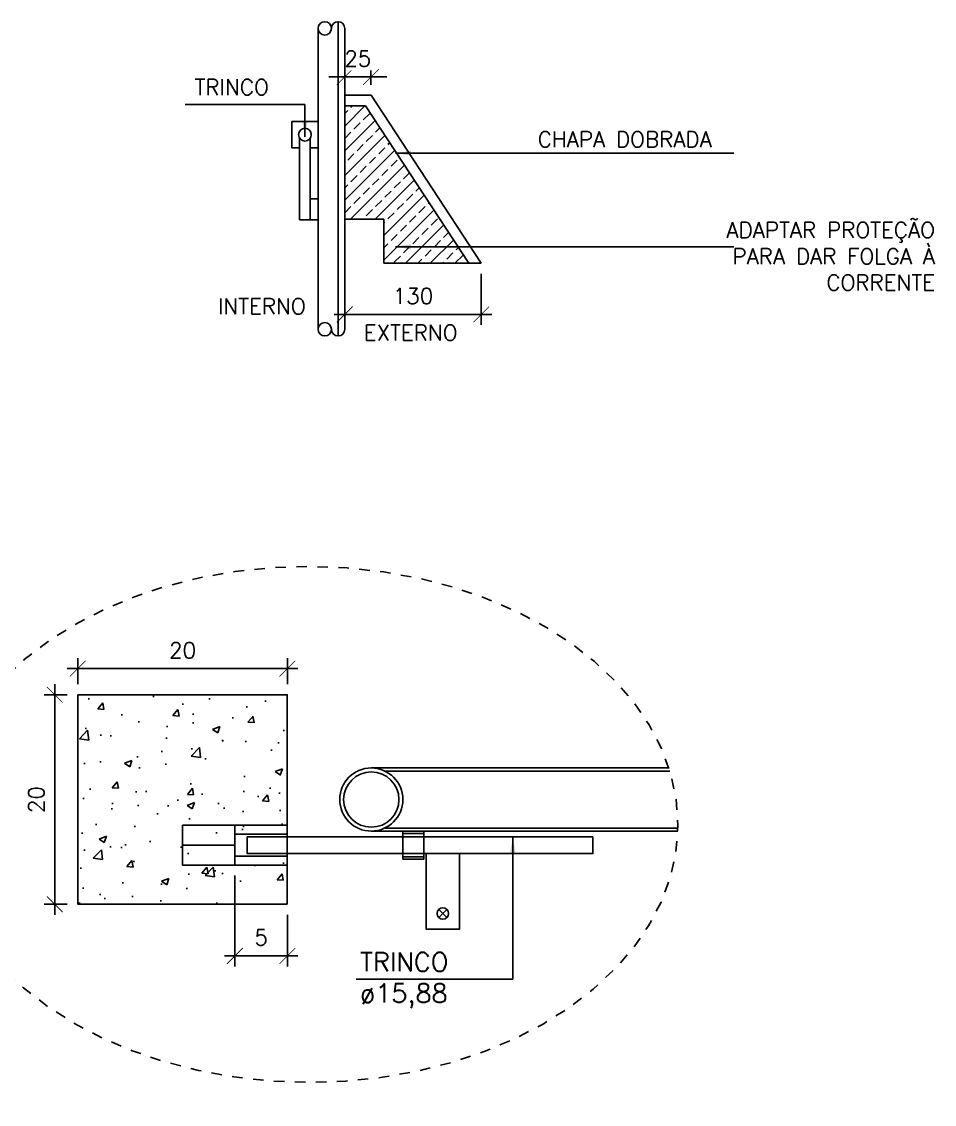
# Model space of a CAD drawing. Header units: inches. Extents: x -7660 to 802, y -193 to 3.
# Drawn here: x 407.62 to 416.32, y -101.53 to -91.22 of the extents above; entities that cross this region are included whole.
import ezdxf

# ---------------------------------------------------------------- set-up
doc = ezdxf.new("R2010")
doc.units = ezdxf.units.IN
doc.header["$MEASUREMENT"] = 0
doc.linetypes.add('DASHDOT', pattern=[1, 0.5, -0.25, 0, -0.25])
for name, color, linetype in [('AT_Cabo', 70, 'Continuous'), ('COTA', 7, 'Continuous'), ('DETALHE', 1, 'Continuous'), ('INDICACAO', 1, 'Continuous')]:
    doc.layers.add(name, color=color, linetype=linetype)
doc.styles.add('ROMANS', font='romans.shx', dxfattribs={"height": 10})
doc.styles.add('Texto Cotas', font='romans.shx')
doc.dimstyles.new('huawei_stand Cota 1-100', dxfattribs={"dimscale": 0, "dimtxt": 0.15, "dimasz": 0.15, "dimexe": 0.1, "dimexo": 0.1, "dimgap": 0.1, "dimtad": 1, "dimzin": 0, "dimdsep": 46, "dimtxsty": 'Texto Cotas', "dimblk": 'ARCHTICK', "dimcen": 0.2, "dimdle": 0.1, "dimclrd": 256, "dimclre": 256, "dimclrt": 256, "dimadec": 0, "dimazin": 0, "dimtfac": 1, "dimtix": 1, "dimtmove": 0, "dimatfit": 3, "dimfxl": 1, "dimtolj": 1, "dimtzin": 0, "dimarcsym": 1})

# ---------------------------------------------------------------- blocks, each defined once
blk = doc.blocks.new('_ArchTick')
at = {"const_width": 0.05}
blk.add_lwpolyline([(-0.5, -0.5), (0.5, 0.5)], dxfattribs=at)
blk = doc.blocks.new('F11')
at = {"linetype": 'Continuous'}
for p, q in [((3.9, 3.9), (-3.9, -3.9)), ((3.9, -3.9), (-3.9, 3.9))]:
    blk.add_line(p, q, dxfattribs=at)
blk.add_circle((0, 0), 5.5, dxfattribs=at)
blk = doc.blocks.new('61')
at = {"layer": 'DETALHE'}
h = blk.add_hatch(dxfattribs=at)
h.set_pattern_fill('AR-CONC', color=256, scale=0.083793, style=0)
h.set_pattern_definition([(50, (324.3472, -29.02314), (0.6010147, -0.052582), [0.062845, -0.691293]), (355, (324.3472, -29.02314), (-0.116264, 0.630285), [0.050276, -0.5530346]), (100.4514, (324.39726, -29.0275), (0.484751, 0.577703), [0.05341, -0.587509]), (46.1842, (324.3472, -28.85555), (0.894275, -0.138694), [0.094267, -1.03694]), (96.6356, (324.4217, -28.8671), (0.783183, 0.816244), [0.080115, -0.881263]), (351.1842, (324.3472, -28.8556), (0.783182, 0.816244), [0.075414, -0.829552]), (21, (324.43097, -28.89745), (0.500167, -0.337367), [0.062845, -0.691293]), (326, (324.431, -28.89745), (0.2038815, 0.607626), [0.050276, -0.5530346]), (71.4514, (324.47265, -28.92556), (0.704049, 0.270258), [0.05341, -0.587509]), (37.5, (324.34718, -29.02314), (0.0101891, 0.2789421), [0, -0.546331, 0, -0.561414, 0, -0.5551294]), (7.5, (324.34718, -29.02314), (0.2204342, 0.3304899), [0, -0.3200897, 0, -0.5337622, 0, -0.2115776]), (327.5, (324.16032, -29.02314), (0.4473065, -0.0188994), [0, -0.2094828, 0, -0.6535863, 0, -0.8672588]), (317.5, (324.07653, -29.02314), (0.48867, 0.083881), [0, -0.2723276, 0, -0.4340483, 0, -0.6158794])])
h.paths.add_polyline_path([(309.21, 12.7477), (310.8859, 12.7477), (310.8859, 11.7041), (310.048, 11.7041), (310.048, 11.3848), (310.8859, 11.3848), (310.8859, 11.0719), (309.21, 11.0719)])
h.paths.add_polyline_path([(310.048, 11.7041), (310.4669, 11.7041), (310.4669, 11.5445), (310.048, 11.5445)], flags=17)
h.paths.add_polyline_path([(310.4669, 11.7041), (310.8859, 11.7041), (310.8859, 11.6324), (310.4669, 11.6324)], flags=17)
h.paths.add_polyline_path([(310.048, 11.5445), (310.4669, 11.5445), (310.4669, 11.3848), (310.048, 11.3848)], flags=17)
h.paths.add_polyline_path([(310.4669, 11.4565), (310.8859, 11.4565), (310.8859, 11.3848), (310.4669, 11.3848)], flags=17)
for p, q in [((313.9454, 12.1373), (311.6674, 12.1373)), ((310.048, 11.3848), (310.048, 11.7041)), ((310.4669, 11.3848), (310.4669, 11.7041)), ((310.8859, 11.6324), (310.4669, 11.6324)), ((310.4669, 11.4565), (310.4669, 11.6324)), ((314.0101, 11.6823), (311.6674, 11.6823)), ((311.9777, 11.6378), (311.8101, 11.6378)), ((310.4669, 11.5445), (310.048, 11.5445)), ((310.8859, 11.4565), (310.4669, 11.4565)), ((311.8101, 11.4511), (311.9777, 11.4511))]:
    blk.add_line(p, q, dxfattribs=at)
for points in [[(310.8859, 11.0719), (309.21, 11.0719), (309.21, 12.7477), (310.8859, 12.7477)], [(310.8859, 11.3848), (310.048, 11.3848), (310.048, 11.7041), (310.8859, 11.7041)], [(313.331, 11.611), (310.5658, 11.611), (310.5658, 11.4779), (313.331, 11.4779)], [(311.8101, 11.4318), (311.9777, 11.4318), (311.9777, 11.6572), (311.8101, 11.6572)], [(312.2626, 11.4779), (312.2626, 10.8729), (311.9966, 10.8729), (311.9966, 11.4779)]]:
    blk.add_lwpolyline(points, close=True, dxfattribs=at)
for points in [[(313.9375, 12.1624), (311.5575, 12.1624)], [(311.5575, 11.6572), (314.0094, 11.6572)]]:
    blk.add_lwpolyline(points, dxfattribs=at)
for radius in [0.2526, 0.2212]:
    blk.add_circle((311.5575, 11.9098), radius, dxfattribs=at)
at = {"layer": 'DETALHE', "linetype": 'DASHDOT', "ltscale": 0.05, "extrusion": (0, 0, -1)}
blk.add_ellipse((311.0573, 11.7109), major_axis=(-2.953, 0.0075), ratio=0.698502, dxfattribs=at)
at = {"layer": 'DETALHE', "xscale": -0.008379311665111307, "yscale": 0.008379311665924207, "zscale": 0.008379311665924207}
blk.add_blockref('F11', (312.1296, 10.9985), dxfattribs=at)
blk = doc.blocks.new('*D165')
at = {"layer": 'COTA', "lineweight": -2, "transparency": 16777216}
for p, q in [((408.159, -97.533), (408.159, -97.284)), ((410.155, -97.533), (410.155, -97.284)), ((410.255, -97.384), (408.059, -97.384))]:
    blk.add_line(p, q, dxfattribs=at)
at = {"layer": 'COTA', "lineweight": -2, "transparency": 16777216, "xscale": 0.15, "yscale": 0.15, "zscale": 0.15, "rotation": 180}
blk.add_blockref('_ArchTick', (408.159, -97.384), dxfattribs=at)
at = {"layer": 'COTA', "lineweight": -2, "transparency": 16777216, "xscale": 0.15, "yscale": 0.15, "zscale": 0.15}
blk.add_blockref('_ArchTick', (410.155, -97.384), dxfattribs=at)
at = {"layer": 'COTA', "transparency": 16777216, "insert": (409.157, -97.209), "char_height": 0.15, "attachment_point": 5, "style": 'Texto Cotas', "bg_fill": 3, "box_fill_scale": 1.25, "bg_fill_color": 256, "bg_fill_true_color": 13158600, "bg_fill_transparency": 0}
blk.add_mtext('\\A1;20', dxfattribs=at)
blk = doc.blocks.new('*D166')
at = {"layer": 'COTA', "lineweight": -2, "transparency": 16777216}
for p, q in [((407.94, -97.533), (407.94, -99.728)), ((408.059, -97.633), (407.84, -97.633)), ((408.059, -99.628), (407.84, -99.628))]:
    blk.add_line(p, q, dxfattribs=at)
at = {"layer": 'COTA', "lineweight": -2, "transparency": 16777216, "xscale": 0.15, "yscale": 0.15, "zscale": 0.15}
for p, rotation in [((407.94, -97.633), 90), ((407.94, -99.628), 270)]:
    blk.add_blockref('_ArchTick', p, dxfattribs=dict(at, rotation=rotation))
at = {"layer": 'COTA', "transparency": 16777216, "insert": (407.765, -98.631), "char_height": 0.15, "attachment_point": 5, "rotation": 90, "style": 'Texto Cotas', "bg_fill": 3, "box_fill_scale": 1.25, "bg_fill_color": 256, "bg_fill_true_color": 13158600, "bg_fill_transparency": 0}
blk.add_mtext('\\A1;20', dxfattribs=at)
blk = doc.blocks.new('*D167')
at = {"layer": 'COTA', "lineweight": -2, "transparency": 16777216}
for p, q in [((409.656, -99.355), (409.656, -100.219)), ((410.155, -99.728), (410.155, -100.219)), ((409.556, -100.119), (410.255, -100.119))]:
    blk.add_line(p, q, dxfattribs=at)
at = {"layer": 'COTA', "lineweight": -2, "transparency": 16777216, "xscale": 0.15, "yscale": 0.15, "zscale": 0.15, "rotation": 180}
blk.add_blockref('_ArchTick', (409.656, -100.119), dxfattribs=at)
at = {"layer": 'COTA', "lineweight": -2, "transparency": 16777216, "xscale": 0.15, "yscale": 0.15, "zscale": 0.15}
blk.add_blockref('_ArchTick', (410.155, -100.119), dxfattribs=at)
at = {"layer": 'COTA', "transparency": 16777216, "insert": (409.905, -99.944), "char_height": 0.15, "attachment_point": 5, "style": 'Texto Cotas', "bg_fill": 3, "box_fill_scale": 1.25, "bg_fill_color": 256, "bg_fill_true_color": 13158600, "bg_fill_transparency": 0}
blk.add_mtext('\\A1;5', dxfattribs=at)
blk = doc.blocks.new('*D152')
at = {"layer": 'COTA', "lineweight": -2, "transparency": 16777216}
for p, q in [((412.001, -93.625), (412.001, -94.112)), ((410.701, -93.809), (410.701, -94.112)), ((412.101, -94.012), (410.601, -94.012))]:
    blk.add_line(p, q, dxfattribs=at)
at = {"layer": 'COTA', "lineweight": -2, "transparency": 16777216, "xscale": 0.15, "yscale": 0.15, "zscale": 0.15, "rotation": 180}
blk.add_blockref('_ArchTick', (410.701, -94.012), dxfattribs=at)
at = {"layer": 'COTA', "lineweight": -2, "transparency": 16777216, "xscale": 0.15, "yscale": 0.15, "zscale": 0.15}
blk.add_blockref('_ArchTick', (412.001, -94.012), dxfattribs=at)
at = {"layer": 'COTA', "transparency": 16777216, "insert": (411.351, -93.837), "char_height": 0.15, "attachment_point": 5, "style": 'Texto Cotas', "bg_fill": 3, "box_fill_scale": 1.25, "bg_fill_color": 256, "bg_fill_true_color": 13158600, "bg_fill_transparency": 0}
blk.add_mtext('\\A1;130', dxfattribs=at)
blk = doc.blocks.new('*D153')
at = {"layer": 'COTA', "lineweight": -2, "transparency": 16777216}
for p, q in [((410.701, -91.825), (410.701, -91.651)), ((410.951, -91.825), (410.951, -91.651)), ((410.701, -91.751), (410.551, -91.751)), ((410.951, -91.751), (410.701, -91.751)), ((410.951, -91.751), (411.101, -91.751))]:
    blk.add_line(p, q, dxfattribs=at)
at = {"layer": 'COTA', "lineweight": -2, "transparency": 16777216, "xscale": 0.15, "yscale": 0.15, "zscale": 0.15}
blk.add_blockref('_ArchTick', (410.701, -91.751), dxfattribs=at)
at = {"layer": 'COTA', "lineweight": -2, "transparency": 16777216, "xscale": 0.15, "yscale": 0.15, "zscale": 0.15, "rotation": 180}
blk.add_blockref('_ArchTick', (410.951, -91.751), dxfattribs=at)
at = {"layer": 'COTA', "transparency": 16777216, "insert": (410.826, -91.576), "char_height": 0.15, "attachment_point": 5, "style": 'Texto Cotas', "bg_fill": 3, "box_fill_scale": 1.25, "bg_fill_color": 256, "bg_fill_true_color": 13158600, "bg_fill_transparency": 0}
blk.add_mtext('\\A1;25', dxfattribs=at)
blk = doc.blocks.new('883')
at = {"layer": 'DETALHE'}
h = blk.add_hatch(dxfattribs=at)
h.set_pattern_fill('ANSI33', color=256, scale=0.666718, style=0)
h.set_pattern_definition([(45, (276.8111, -37.06021), (-0.1178602, 0.1178602), []), (45, (276.92896, -37.06021), (-0.1178602, 0.1178602), [0.08333976, -0.04166988])])
h.paths.add_polyline_path([(314.316, 19.673), (314.316, 19.254), (315.124, 19.254), (314.14, 20.754), (313.943, 20.754), (313.943, 19.673)])
at = {"layer": 'DETALHE', "color": 6}
blk.add_line((313.88, 21.555), (313.88, 18.562), dxfattribs=at)
at = {"layer": 'DETALHE'}
for p, q in [((313.689, 21.491), (313.689, 18.626)), ((313.943, 21.491), (313.943, 18.626)), ((313.943, 20.854), (314.194, 20.854)), ((314.194, 20.854), (315.244, 19.254)), ((313.943, 20.754), (314.14, 20.754)), ((314.14, 20.754), (315.124, 19.254)), ((313.514, 20.446), (313.514, 19.669)), ((313.615, 20.446), (313.615, 19.669)), ((313.615, 19.869), (313.689, 19.869)), ((313.514, 19.669), (313.689, 19.669)), ((314.316, 19.673), (313.943, 19.673)), ((314.316, 19.254), (314.316, 19.673)), ((314.316, 19.254), (315.244, 19.254))]:
    blk.add_line(p, q, dxfattribs=at)
blk.add_lwpolyline([(313.615, 20.354), (313.689, 20.354), (313.689, 20.604), (313.439, 20.604), (313.439, 20.354), (313.514, 20.354)], dxfattribs=at)
blk.add_circle((313.564, 20.479), 0.0609, dxfattribs=at)
for centre, start, end in [((313.753, 21.491), 0, 180), ((313.88, 21.491), 0, 180), ((313.753, 21.491), 180, 0), ((313.753, 18.626), 0, 180), ((313.753, 18.626), 180, 0), ((313.88, 18.626), 180, 0)]:
    blk.add_arc(centre, 0.0635, start, end, dxfattribs=at)

msp = doc.modelspace()

# ---------------------------------------------------------------- block references
at = {"layer": 'DETALHE', "xscale": 1.19047619047619, "yscale": 1.19047619047619, "zscale": 1.19047619047619}
msp.add_blockref('61', (40.05228, -112.80885), dxfattribs=at)

# ---------------------------------------------------------------- texts
at = {"layer": 'INDICACAO', "char_height": 0.15, "style": 'ROMANS'}
for s, insert, attachment_point in [('TRINCO', (409.979, -91.77286), 3), ('CHAPA DOBRADA', (412.53881, -92.26969), 1), ('\\pxqr;ADAPTAR PROTEÇÃO\\PPARA DAR FOLGA À\\PCORRENTE', (414.33648, -93.13358), 1), ('INTERNO', (409.49414, -93.85878), 1), ('EXTERNO', (410.88307, -94.11105), 1)]:
    msp.add_mtext(s, dxfattribs=dict(at, insert=insert, attachment_point=attachment_point))
at = {"layer": 'INDICACAO', "insert": (412.38205, -100.08684), "char_height": 0.1785714, "width": 1.534878, "attachment_point": 3, "style": 'ROMANS'}
msp.add_mtext('\\pxql;TRINCO\\Pø15,88', dxfattribs=at)

# ---------------------------------------------------------------- dimensions: what is measured, and where the dimension line sits
at = {"layer": 'COTA'}
dim = msp.add_linear_dim(base=(410.70138, -91.75066), p1=(410.95139, -91.92496), p2=(410.70138, -91.92496), dimstyle='huawei_stand Cota 1-100', override={"dimscale": 1, "dimdec": 0, "dimlfac": 100, "dimfxl": 5, "dimfxlon": 1, "dimtfill": 1, "dimtfillclr": 256}, dxfattribs=at)
dim.commit()
dim.dimension.update_dxf_attribs({"geometry": '*D153', "text_midpoint": (410.82639, -91.57566)})

# ---------------------------------------------------------------- leaders
at = {"layer": 'INDICACAO'}
for points in [[(410.32235, -92.32139), (410.32235, -92.01231), (409.18036, -92.01231)], [(411.18336, -92.47733), (411.93175, -92.47733), (414.40777, -92.47733)], [(411.18336, -93.36722), (411.93175, -93.36722), (414.40777, -93.36722)], [(412.30206, -98.98624), (412.30206, -100.34073), (410.80954, -100.34073)]]:
    msp.add_leader(points, dimstyle='huawei_stand Cota 1-100', override={"dimscale": 1, "dimtad": 0, "dimfxl": 5, "dimfxlon": 1, "dimtfill": 1, "dimtfillclr": 256}, dxfattribs=at)

# ---------------------------------------------------------------- next in the draw order: dimensions: what is measured, and where the dimension line sits
at = {"layer": 'COTA'}
for base, p1, p2, override, picture, middle in [((410.70138, -94.01212), (412.00148, -93.52508), (410.70138, -93.70894), {"dimscale": 1, "dimdec": 0, "dimlfac": 100, "dimfxl": 5, "dimfxlon": 1, "dimtfill": 1, "dimtfillclr": 256}, '*D152', (411.35143, -93.83712)), ((408.15947, -97.38416), (410.15454, -97.63298), (408.15947, -97.63298), {"dimscale": 1, "dimdec": 0, "dimlfac": 10, "dimfxl": 5, "dimfxlon": 1, "dimtfill": 1, "dimtfillclr": 256}, '*D165', (409.15701, -97.20916)), ((410.15454, -100.11903), (409.65578, -99.25547), (410.15454, -99.62805), {"dimscale": 1, "dimdec": 0, "dimlfac": 10, "dimfxl": 5, "dimfxlon": 1, "dimtfill": 1, "dimtfillclr": 256}, '*D167', (409.90516, -99.94403))]:
    dim = msp.add_linear_dim(base=base, p1=p1, p2=p2, dimstyle='huawei_stand Cota 1-100', override=override, dxfattribs=at)
    dim.commit()
    dim.dimension.update_dxf_attribs({"geometry": picture, "text_midpoint": middle})

# ---------------------------------------------------------------- next in the draw order: block references
at = {"layer": 'AT_Cabo'}
msp.add_blockref('883', (96.75789, -112.7792), dxfattribs=at)

# ---------------------------------------------------------------- next in the draw order: dimensions: what is measured, and where the dimension line sits
at = {"layer": 'COTA'}
dim = msp.add_linear_dim(base=(407.93994, -99.62805), p1=(408.15947, -97.63298), p2=(408.15947, -99.62805), angle=90, dimstyle='huawei_stand Cota 1-100', override={"dimscale": 1, "dimdec": 0, "dimlfac": 10, "dimfxl": 5, "dimfxlon": 1, "dimtfill": 1, "dimtfillclr": 256}, dxfattribs=at)
dim.commit()
dim.dimension.update_dxf_attribs({"geometry": '*D166', "text_midpoint": (407.76494, -98.63052)})

doc.saveas('drawing.dxf')
